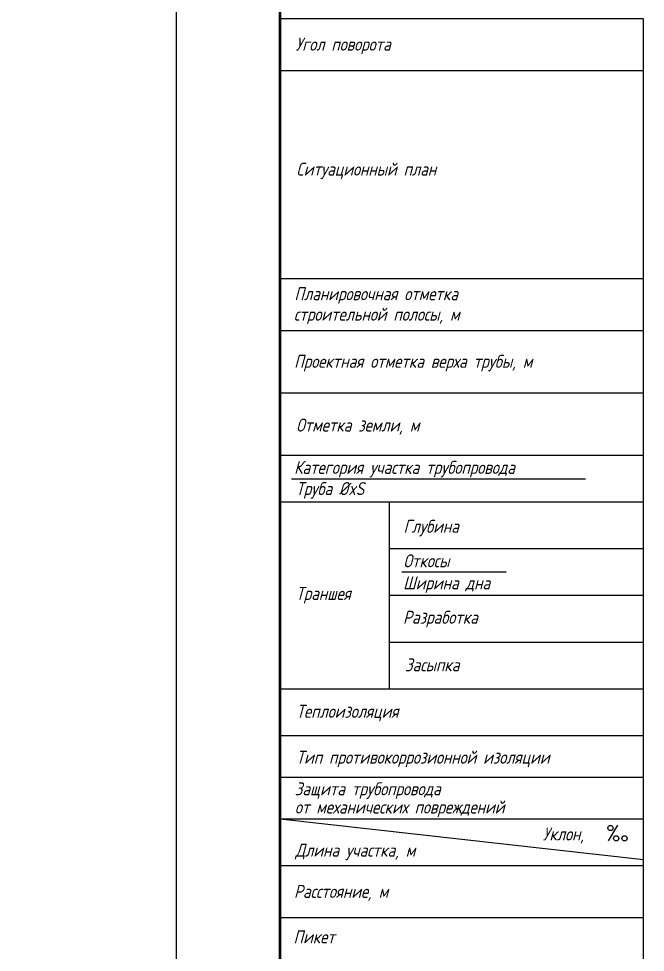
# Model space of a CAD drawing. Extents: x 0 to 1712, y -36 to 643.
# Drawn here: x 0 to 120.7, y 163.5 to 343.2 of the extents above; entities that cross this region are included whole.
import ezdxf
from ezdxf import colors
from ezdxf.entities.mleader import LeaderData, LeaderLine
from ezdxf.enums import TextEntityAlignment as Align
from ezdxf.math import Vec2, Vec3

# ---------------------------------------------------------------- set-up
doc = ezdxf.new("R2010")
doc.units = 0
doc.layers.add('ИИ_ОФОРМЛЕНИЕ_025', color=7, linetype='Continuous', lineweight=25)
doc.layers.add('ИИ_ПРОФИЛЬ_025', color=7, linetype='Continuous', lineweight=25)
doc.layers.add('ТХ-Л', color=140, linetype='Continuous')
doc.styles.add('VNIPISIMPLEXCUR', font='simplex.shx', dxfattribs={"width": 0.8, "oblique": 15})

# ---------------------------------------------------------------- blocks, each defined once
blk = doc.blocks.new('ИИ14001')
at = {"color": 0}
blk.add_lwpolyline([(0, 0), (1.79, 3)], dxfattribs=at)
for centre in [(0.35, 2.48), (1.47, 0.48), (3.08, 0.48)]:
    blk.add_circle(centre, 0.5, dxfattribs=at)
blk = doc.blocks.new('ИИ04007')
at = {"color": 0, "linetype": 'Continuous', "lineweight": 25}
blk.add_lwpolyline([(-70, 0), (-70, -303), (0, -303), (0, 0), (-70, 0)], close=True, dxfattribs=at)
for points in [[(-70, -10), (0, -10)], [(-70, -50), (0, -50)], [(-70, -60), (0, -60)], [(-70, -72), (0, -72)], [(-70, -84), (0, -84)], [(-67.81, -88.55), (-11.16, -88.55)], [(-70, -93), (0, -93)], [(-70, -93), (-49, -93)], [(-49, -93), (-49, -102)], [(-49, -93), (-49, -129)], [(-49, -102), (0, -102)], [(-46.58, -106.46), (-26.46, -106.46)], [(-49, -111), (0, -111)], [(-49, -120), (0, -120)], [(-70, -129), (0, -129)], [(-70, -138), (0, -138)], [(-70, -146), (0, -146)], [(-70, -154), (0, -154)], [(-70, -154), (0, -161.88)], [(-70, -163), (0, -163)], [(-70, -173), (0, -173)]]:
    blk.add_lwpolyline(points, dxfattribs=at)
blk.add_blockref('ИИ14001', (-6.73, -158.27), dxfattribs=at)
at = {"color": 0, "linetype": 'Continuous', "lineweight": 25, "style": 'VNIPISIMPLEXCUR', "oblique": 15, "width": 0.8}
for s, p in [('Угол поворота', (-67.03, -6.16)), ('Ситуационный план', (-66.88, -30.21)), ('Планировочная отметка', (-67.27, -54.2)), ('строительной полосы, м', (-67.37, -58.14)), ('Проектная отметка верха трубы, м', (-67.32, -67.21)), ('Отметка земли, м', (-66.93, -79.48)), ('Категория участка трубопровода', (-67.32, -87.63)), ('Труба %%CxS', (-66.97, -91.71)), ('Глубина', (-46.25, -98.97)), ('Откосы', (-46.27, -105.61)), ('Ширина дна', (-46.32, -109.87)), ('Траншея', (-66.96, -111.89)), ('Разработка', (-46.34, -116.48)), ('Засыпка', (-45.96, -125.63)), ('Теплоизоляция', (-66.89, -134.58)), ('Тип противокоррозионной изоляции', (-66.9, -143.42)), ('Защита трубопровода', (-67.2, -149.5)), ('от механических повреждений', (-67.17, -153.01)), ('Уклон,', (-19.4, -158.19)), ('Длина участка, м', (-67.09, -161.31)), ('Расстояние, м', (-67.34, -169.25)), ('Пикет', (-67.44, -177.99))]:
    blk.add_text(s, height=2.5, dxfattribs=at).set_placement(p)
blk = doc.blocks.new('ИИ03А2Х4')
at = {"color": 0, "linetype": 'Continuous', "lineweight": 25}
blk.add_lwpolyline([(0, 0), (0, 594), (1682, 594), (1682, 0)], close=True, dxfattribs=at)
at = {"color": 0, "linetype": 'Continuous', "lineweight": 50}
blk.add_lwpolyline([(20, 5), (20, 589), (1677, 589), (1677, 5)], close=True, dxfattribs=at)
at = {"color": 0, "linetype": 'Continuous', "style": 'VNIPISIMPLEXCUR', "oblique": 15, "width": 0.8, "flags": 8}
blk.add_attdef('FORMAT', text='', height=2.5, dxfattribs=at).set_placement((1677, 1.25), align=Align.RIGHT)

msp = doc.modelspace()

# ---------------------------------------------------------------- block references
at = {"layer": 'ИИ_ОФОРМЛЕНИЕ_025'}
msp.add_blockref('ИИ03А2Х4', (30.3976, 35.2274), dxfattribs=at)
at = {"layer": 'ИИ_ПРОФИЛЬ_025'}
msp.add_blockref('ИИ04007', (120.3976, 343.2274), dxfattribs=at)

# ---------------------------------------------------------------- leaders
at = {"layer": 'ТХ-Л', "linetype": 'Continuous', "ltscale": 100}
ml = msp.add_multileader_mtext('Standard', dxfattribs=at)
ml.set_content('1\\P', color=256, style='VNIPISIMPLEXCUR')
ml.set_leader_properties()
ml.build(insert=Vec2(0, 0))
ml.multileader.update_dxf_attribs({"leader_type": 0, "has_dogleg": 0, "text_left_attachment_type": 0, "text_right_attachment_type": 0, "dogleg_length": 0.36})
ctx = ml.context
ctx.base_point, ctx.char_height = Vec3(1488.3937, 608.9497), 3.5
ctx.left_attachment, ctx.right_attachment = 0, 0
notes = []
notes.append((ctx, [(0, (0, 0, 0), (0, 0), (1, 0), 1, [])]))
ctx.mtext.insert, ctx.mtext.flow_direction = Vec3(1490.3937, 608.9497), 5
for ctx, leaders in notes:
    for number, flags, end, landing, length, lines in leaders:
        leader = LeaderData()
        leader.index, (leader.has_last_leader_line, leader.has_dogleg_vector, leader.attachment_direction) = number, flags
        leader.last_leader_point, leader.dogleg_vector, leader.dogleg_length = Vec3(end), Vec3(landing), length
        for number, points, colour, breaks in lines:
            line = LeaderLine()
            line.index, line.vertices, line.color, line.breaks = number, Vec3.list(points), colors.encode_raw_color(colour), breaks
            leader.lines.append(line)
        ctx.leaders.append(leader)

doc.saveas('drawing.dxf')
